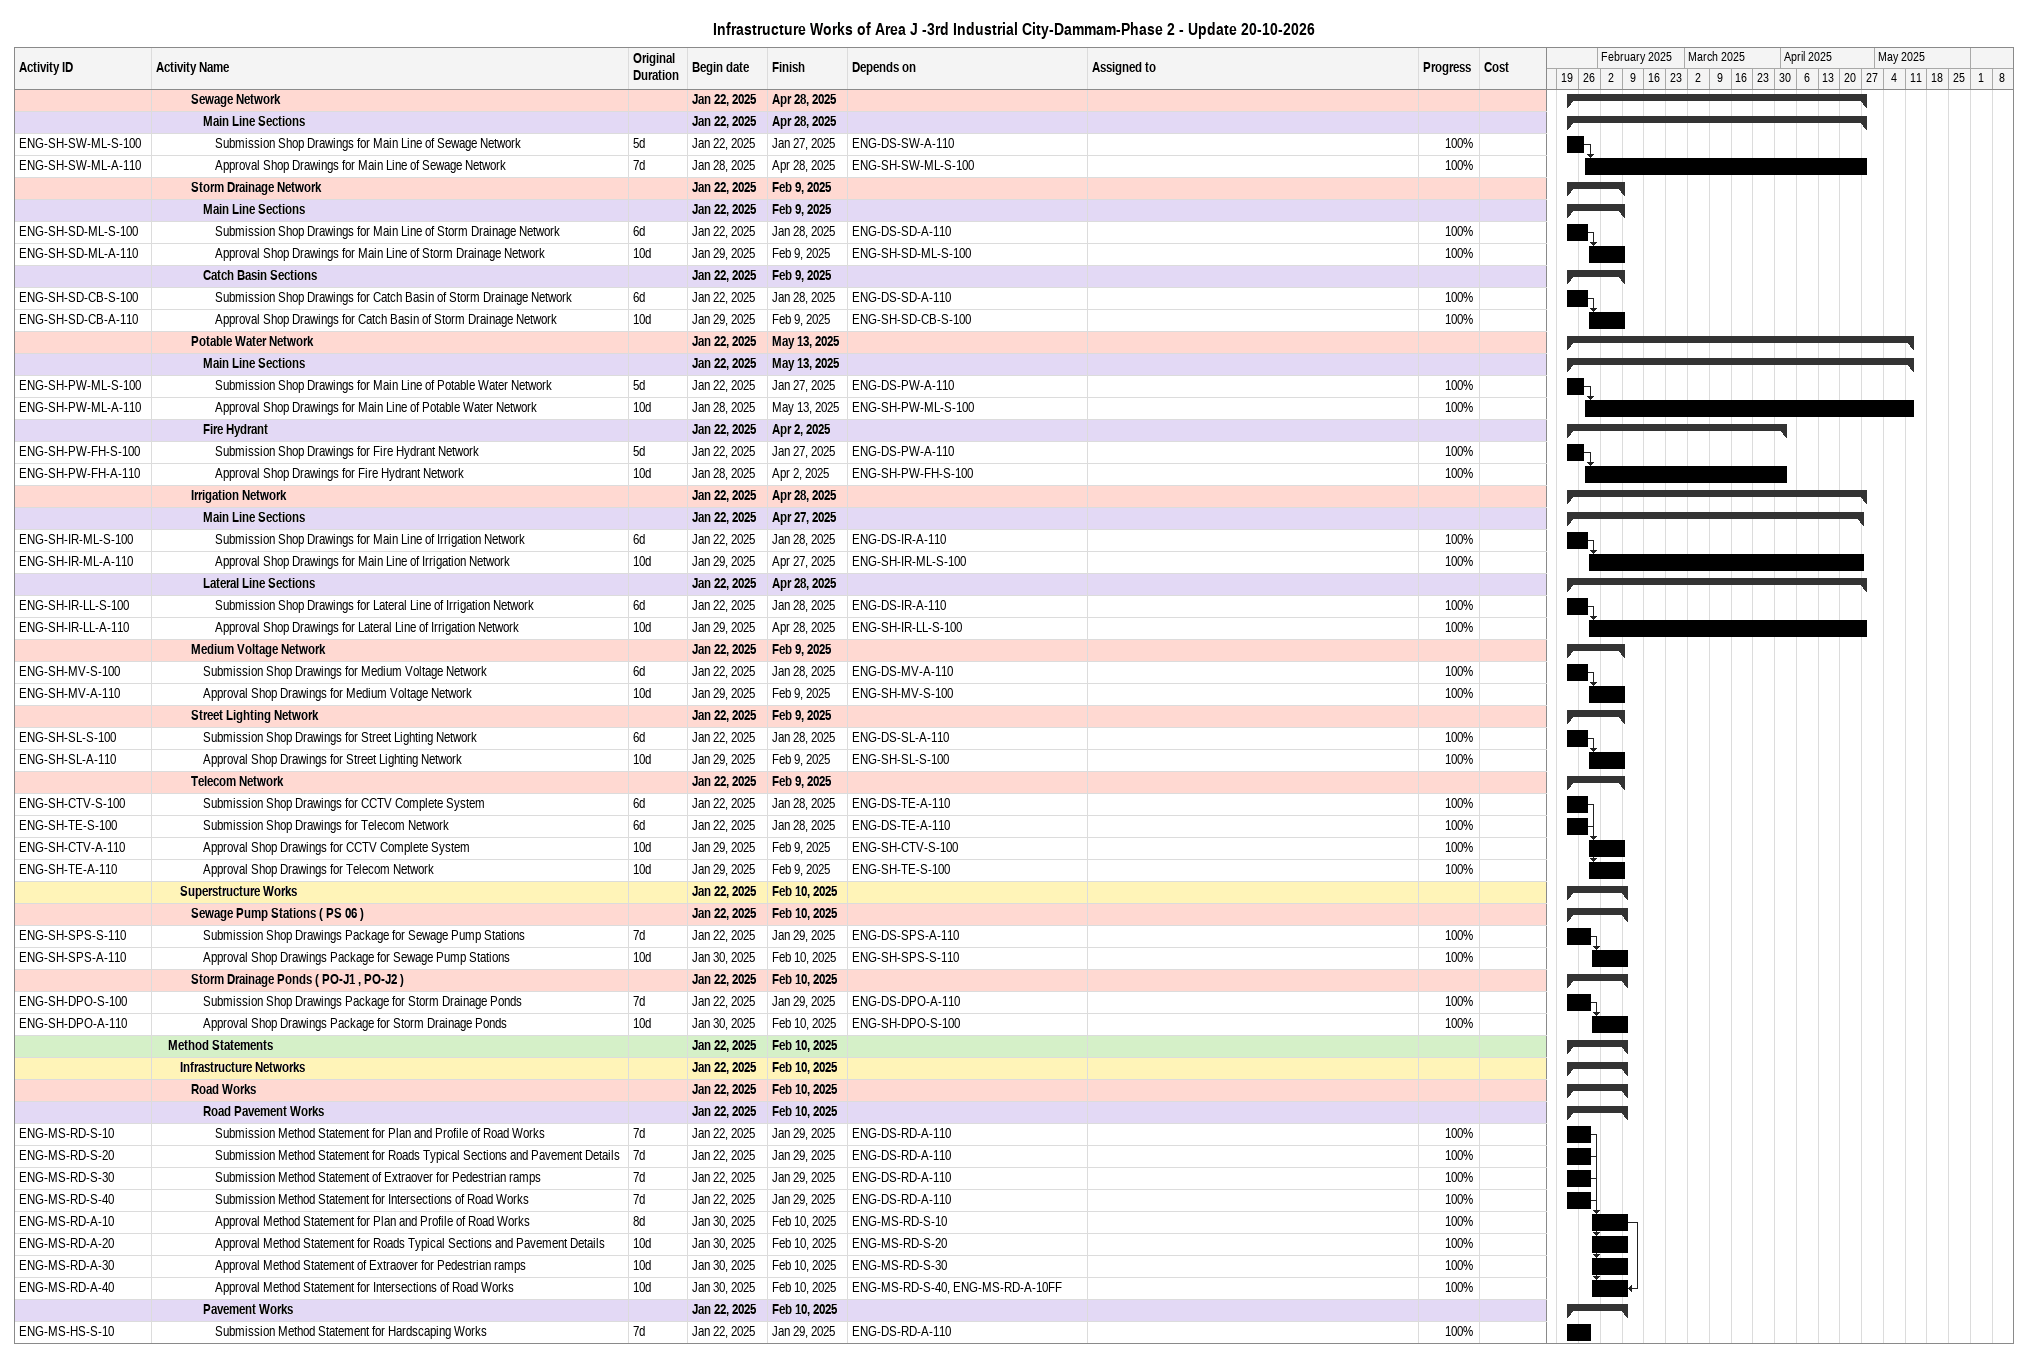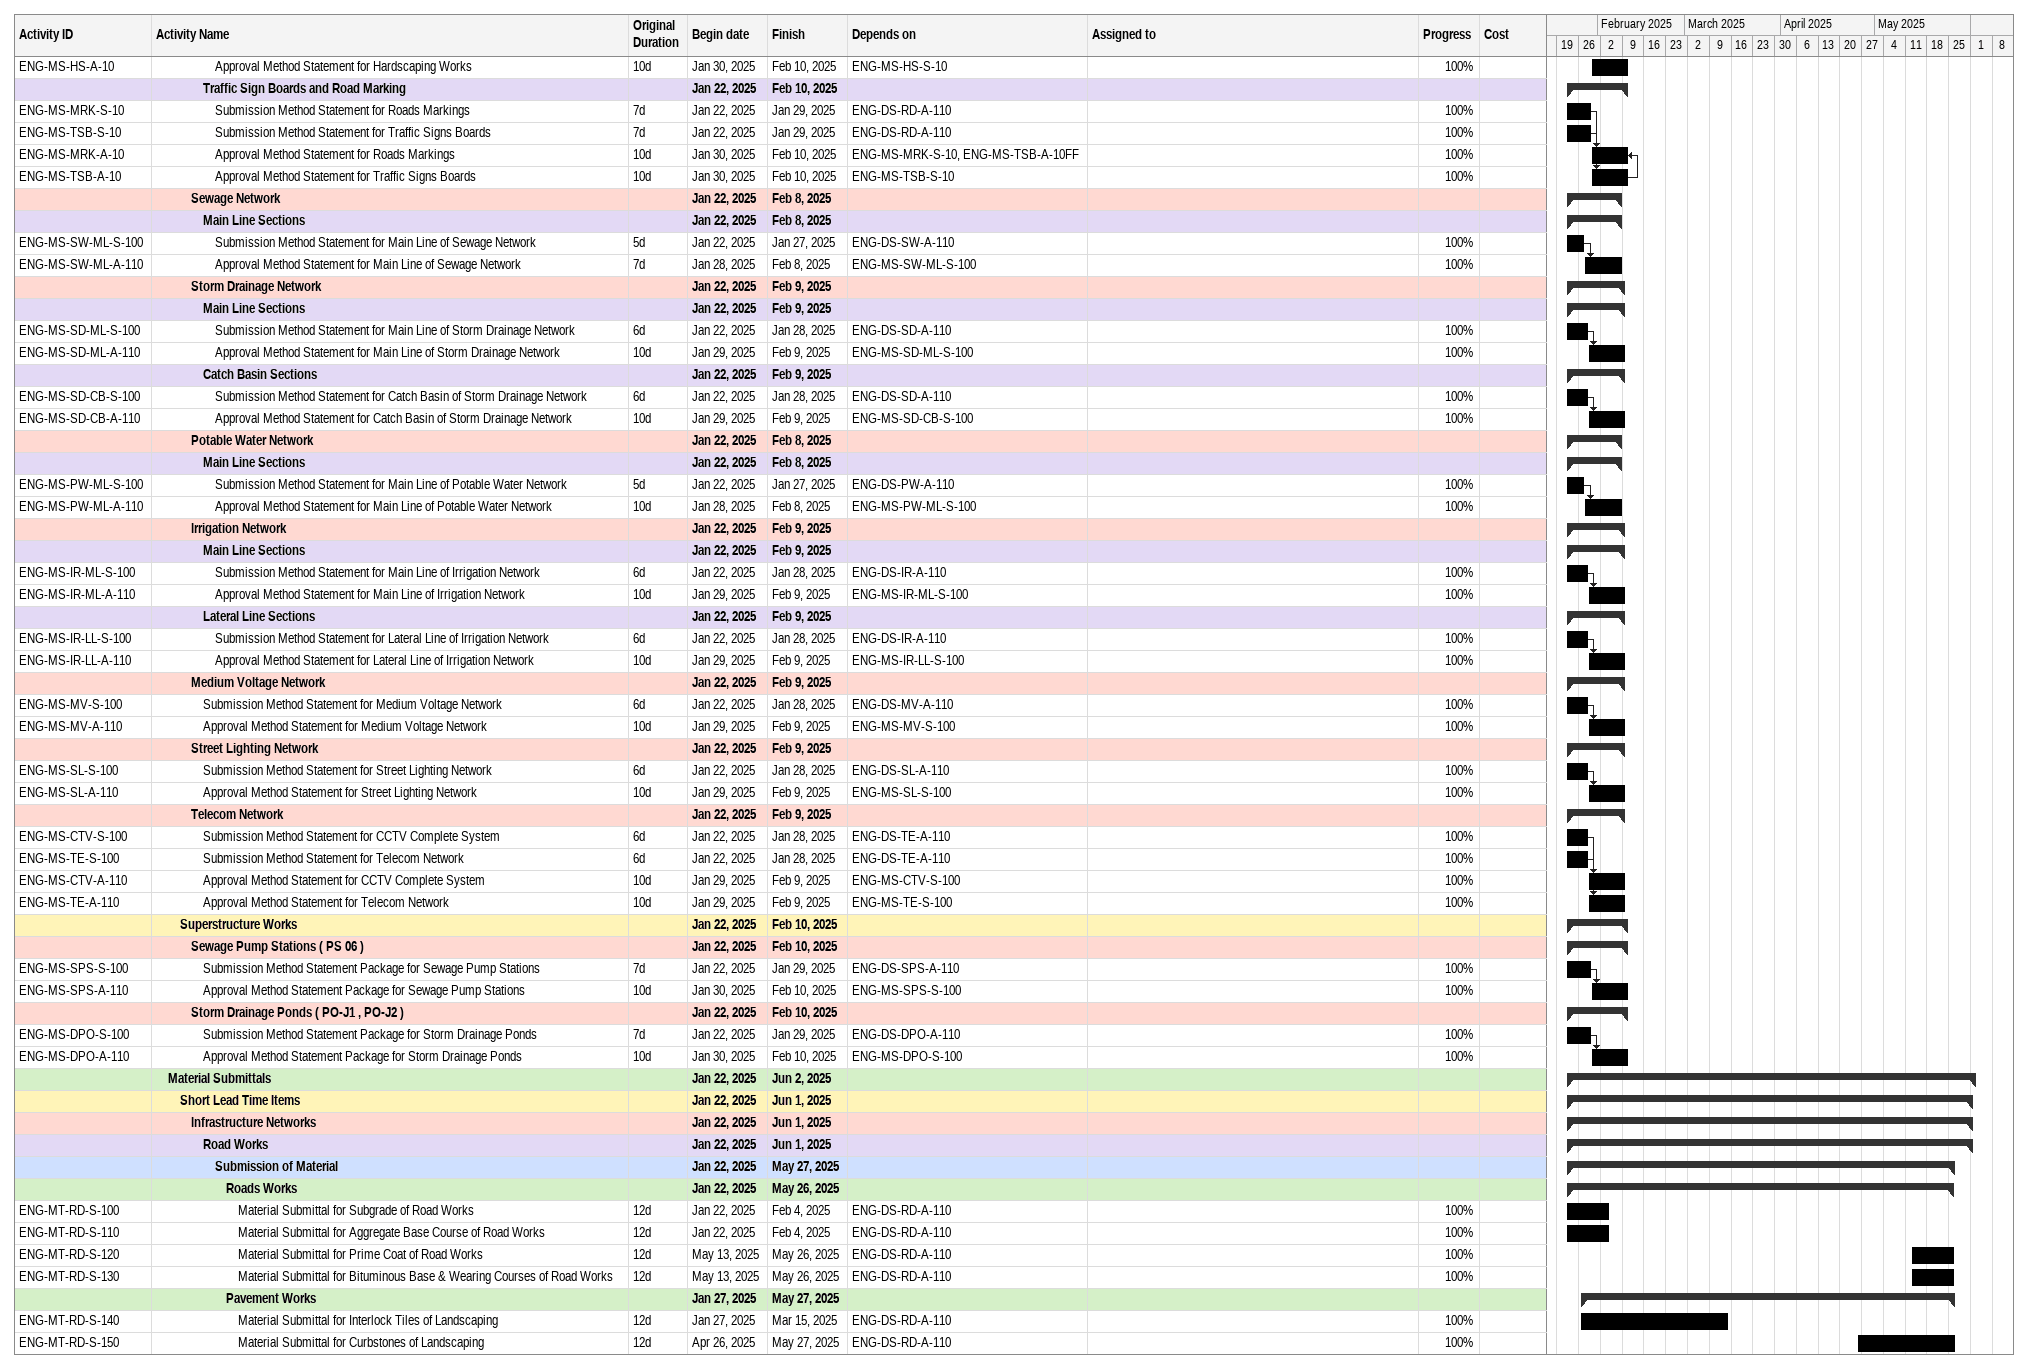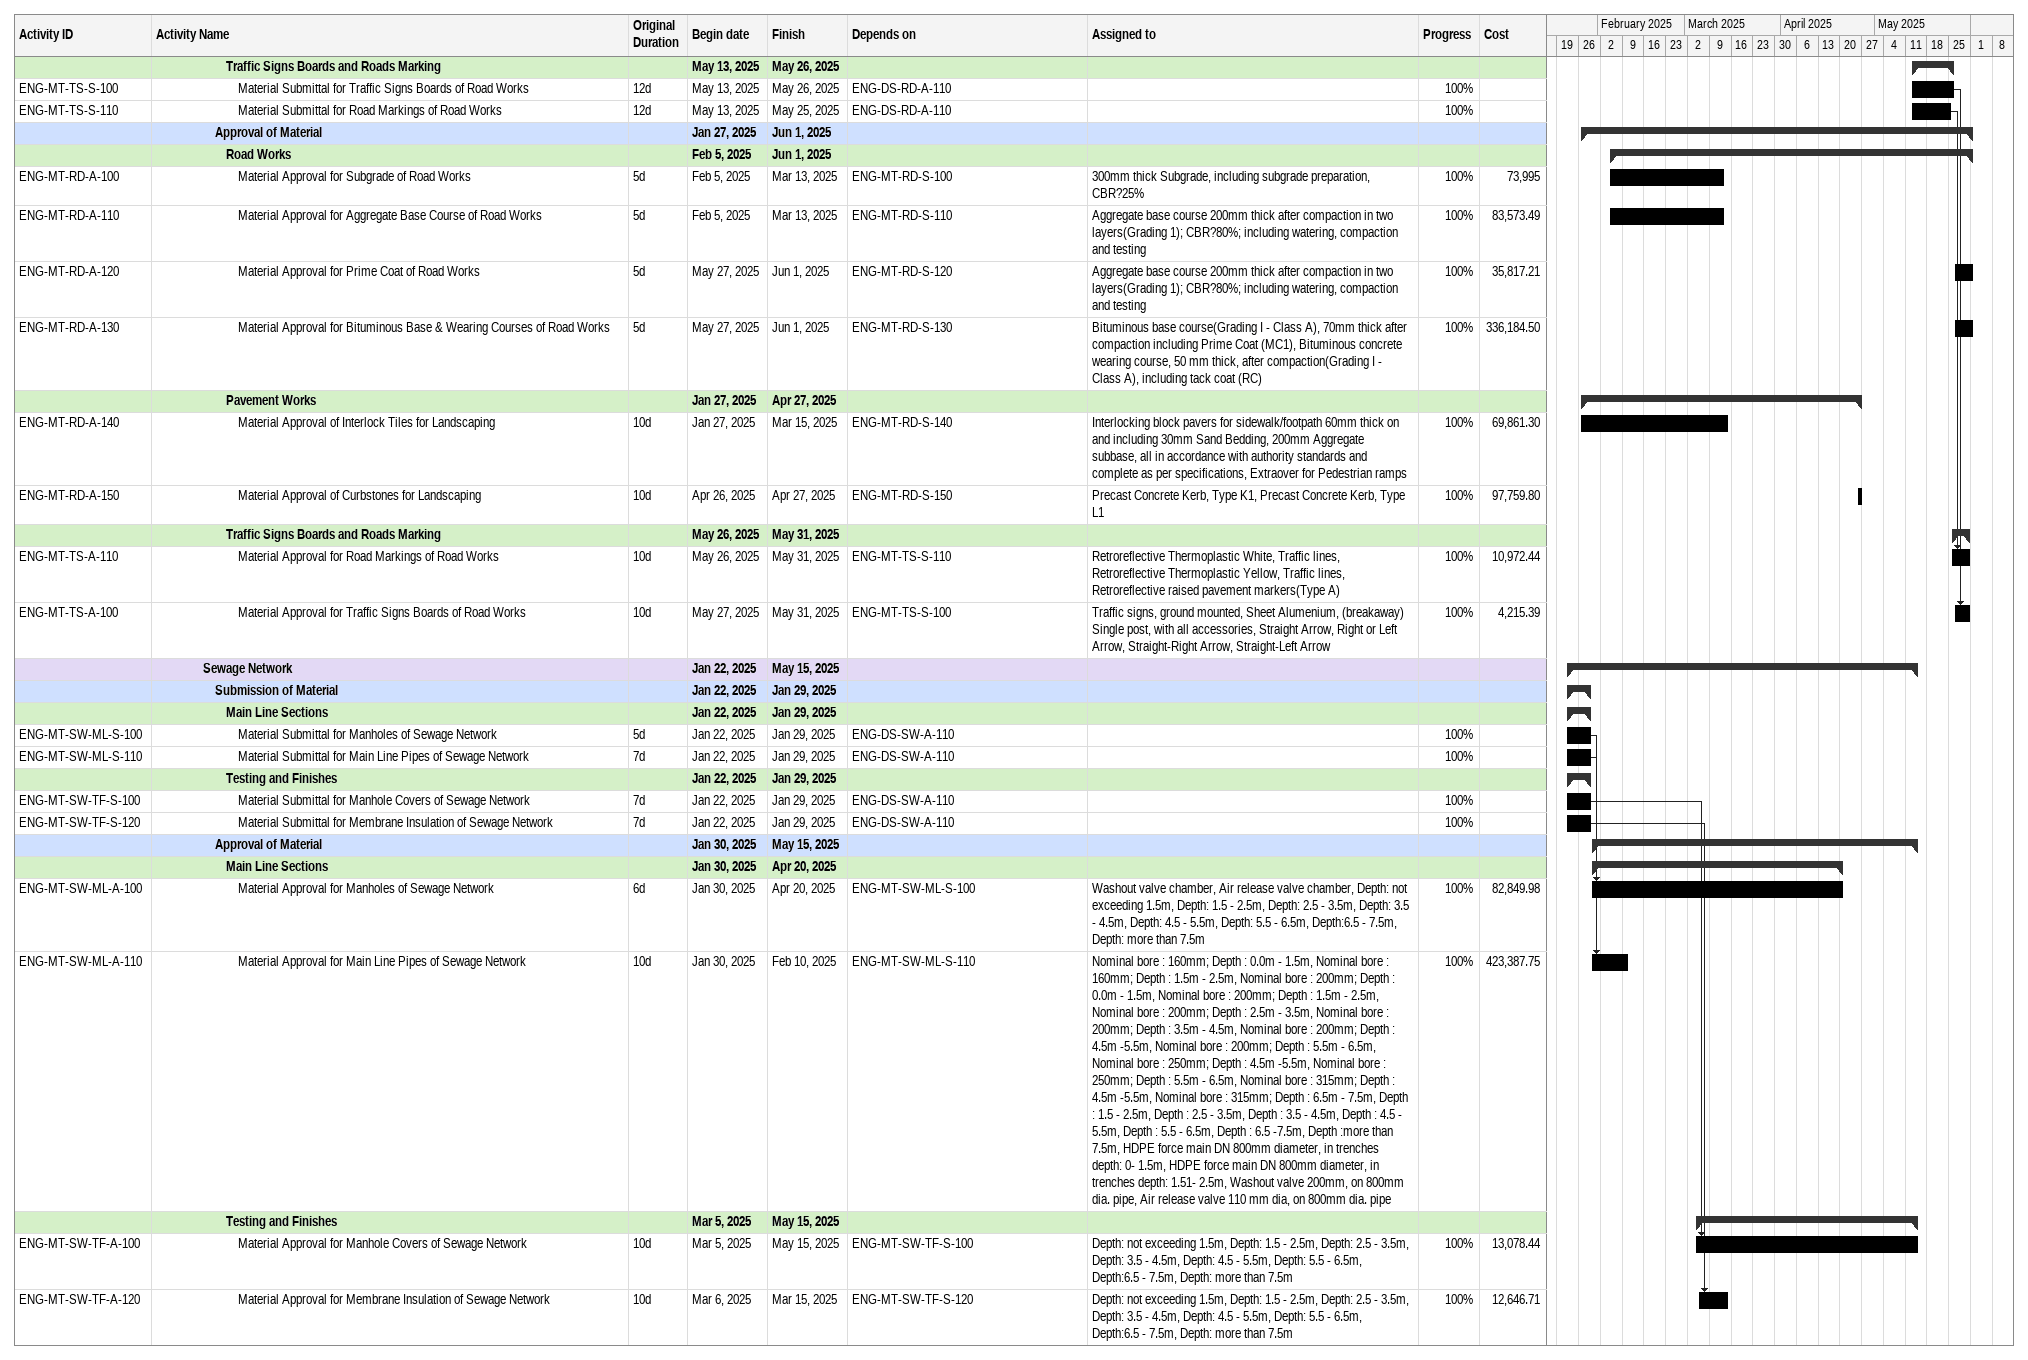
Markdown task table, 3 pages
Infrastructure Works of Area J -3rd Industrial City-Dammam-Phase 2 - Update 20-10-2026

| ID | Level | Task | Original duration | Start | Finish | Predecessors | Resources | % complete | Cost |
|---|---|---|---|---|---|---|---|---|---|
|  | 4 | **Sewage Network** |  | 2025-01-22 | 2025-04-28 |  |  |  |  |
|  | 5 | **Main Line Sections** |  | 2025-01-22 | 2025-04-28 |  |  |  |  |
| ENG-SH-SW-ML-S-100 | 6 | Submission Shop Drawings for Main Line of Sewage Network | 5d | 2025-01-22 | 2025-01-27 | ENG-DS-SW-A-110 |  | 100 |  |
| ENG-SH-SW-ML-A-110 | 6 | Approval Shop Drawings for Main Line of Sewage Network | 7d | 2025-01-28 | 2025-04-28 | ENG-SH-SW-ML-S-100 |  | 100 |  |
|  | 4 | **Storm Drainage Network** |  | 2025-01-22 | 2025-02-09 |  |  |  |  |
|  | 5 | **Main Line Sections** |  | 2025-01-22 | 2025-02-09 |  |  |  |  |
| ENG-SH-SD-ML-S-100 | 6 | Submission Shop Drawings for Main Line of Storm Drainage Network | 6d | 2025-01-22 | 2025-01-28 | ENG-DS-SD-A-110 |  | 100 |  |
| ENG-SH-SD-ML-A-110 | 6 | Approval Shop Drawings for Main Line of Storm Drainage Network | 10d | 2025-01-29 | 2025-02-09 | ENG-SH-SD-ML-S-100 |  | 100 |  |
|  | 5 | **Catch Basin Sections** |  | 2025-01-22 | 2025-02-09 |  |  |  |  |
| ENG-SH-SD-CB-S-100 | 6 | Submission Shop Drawings for Catch Basin of Storm Drainage Network | 6d | 2025-01-22 | 2025-01-28 | ENG-DS-SD-A-110 |  | 100 |  |
| ENG-SH-SD-CB-A-110 | 6 | Approval Shop Drawings for Catch Basin of Storm Drainage Network | 10d | 2025-01-29 | 2025-02-09 | ENG-SH-SD-CB-S-100 |  | 100 |  |
|  | 4 | **Potable Water Network** |  | 2025-01-22 | 2025-05-13 |  |  |  |  |
|  | 5 | **Main Line Sections** |  | 2025-01-22 | 2025-05-13 |  |  |  |  |
| ENG-SH-PW-ML-S-100 | 6 | Submission Shop Drawings for Main Line of Potable Water Network | 5d | 2025-01-22 | 2025-01-27 | ENG-DS-PW-A-110 |  | 100 |  |
| ENG-SH-PW-ML-A-110 | 6 | Approval Shop Drawings for Main Line of Potable Water Network | 10d | 2025-01-28 | 2025-05-13 | ENG-SH-PW-ML-S-100 |  | 100 |  |
|  | 5 | **Fire Hydrant** |  | 2025-01-22 | 2025-04-02 |  |  |  |  |
| ENG-SH-PW-FH-S-100 | 6 | Submission Shop Drawings for Fire Hydrant Network | 5d | 2025-01-22 | 2025-01-27 | ENG-DS-PW-A-110 |  | 100 |  |
| ENG-SH-PW-FH-A-110 | 6 | Approval Shop Drawings for Fire Hydrant Network | 10d | 2025-01-28 | 2025-04-02 | ENG-SH-PW-FH-S-100 |  | 100 |  |
|  | 4 | **Irrigation Network** |  | 2025-01-22 | 2025-04-28 |  |  |  |  |
|  | 5 | **Main Line Sections** |  | 2025-01-22 | 2025-04-27 |  |  |  |  |
| ENG-SH-IR-ML-S-100 | 6 | Submission Shop Drawings for Main Line of Irrigation Network | 6d | 2025-01-22 | 2025-01-28 | ENG-DS-IR-A-110 |  | 100 |  |
| ENG-SH-IR-ML-A-110 | 6 | Approval Shop Drawings for Main Line of Irrigation Network | 10d | 2025-01-29 | 2025-04-27 | ENG-SH-IR-ML-S-100 |  | 100 |  |
|  | 5 | **Lateral Line Sections** |  | 2025-01-22 | 2025-04-28 |  |  |  |  |
| ENG-SH-IR-LL-S-100 | 6 | Submission Shop Drawings for Lateral Line of Irrigation Network | 6d | 2025-01-22 | 2025-01-28 | ENG-DS-IR-A-110 |  | 100 |  |
| ENG-SH-IR-LL-A-110 | 6 | Approval Shop Drawings for Lateral Line of Irrigation Network | 10d | 2025-01-29 | 2025-04-28 | ENG-SH-IR-LL-S-100 |  | 100 |  |
|  | 4 | **Medium Voltage Network** |  | 2025-01-22 | 2025-02-09 |  |  |  |  |
| ENG-SH-MV-S-100 | 5 | Submission Shop Drawings for Medium Voltage Network | 6d | 2025-01-22 | 2025-01-28 | ENG-DS-MV-A-110 |  | 100 |  |
| ENG-SH-MV-A-110 | 5 | Approval Shop Drawings for Medium Voltage Network | 10d | 2025-01-29 | 2025-02-09 | ENG-SH-MV-S-100 |  | 100 |  |
|  | 4 | **Street Lighting Network** |  | 2025-01-22 | 2025-02-09 |  |  |  |  |
| ENG-SH-SL-S-100 | 5 | Submission Shop Drawings for Street Lighting Network | 6d | 2025-01-22 | 2025-01-28 | ENG-DS-SL-A-110 |  | 100 |  |
| ENG-SH-SL-A-110 | 5 | Approval Shop Drawings for Street Lighting Network | 10d | 2025-01-29 | 2025-02-09 | ENG-SH-SL-S-100 |  | 100 |  |
|  | 4 | **Telecom Network** |  | 2025-01-22 | 2025-02-09 |  |  |  |  |
| ENG-SH-CTV-S-100 | 5 | Submission Shop Drawings for CCTV Complete System | 6d | 2025-01-22 | 2025-01-28 | ENG-DS-TE-A-110 |  | 100 |  |
| ENG-SH-TE-S-100 | 5 | Submission Shop Drawings for Telecom Network | 6d | 2025-01-22 | 2025-01-28 | ENG-DS-TE-A-110 |  | 100 |  |
| ENG-SH-CTV-A-110 | 5 | Approval Shop Drawings for CCTV Complete System | 10d | 2025-01-29 | 2025-02-09 | ENG-SH-CTV-S-100 |  | 100 |  |
| ENG-SH-TE-A-110 | 5 | Approval Shop Drawings for Telecom Network | 10d | 2025-01-29 | 2025-02-09 | ENG-SH-TE-S-100 |  | 100 |  |
|  | 3 | **Superstructure Works** |  | 2025-01-22 | 2025-02-10 |  |  |  |  |
|  | 4 | **Sewage Pump Stations ( PS 06 )** |  | 2025-01-22 | 2025-02-10 |  |  |  |  |
| ENG-SH-SPS-S-110 | 5 | Submission Shop Drawings Package for Sewage Pump Stations | 7d | 2025-01-22 | 2025-01-29 | ENG-DS-SPS-A-110 |  | 100 |  |
| ENG-SH-SPS-A-110 | 5 | Approval Shop Drawings Package for Sewage Pump Stations | 10d | 2025-01-30 | 2025-02-10 | ENG-SH-SPS-S-110 |  | 100 |  |
|  | 4 | **Storm Drainage Ponds ( PO-J1 , PO-J2 )** |  | 2025-01-22 | 2025-02-10 |  |  |  |  |
| ENG-SH-DPO-S-100 | 5 | Submission Shop Drawings Package for Storm Drainage Ponds | 7d | 2025-01-22 | 2025-01-29 | ENG-DS-DPO-A-110 |  | 100 |  |
| ENG-SH-DPO-A-110 | 5 | Approval Shop Drawings Package for Storm Drainage Ponds | 10d | 2025-01-30 | 2025-02-10 | ENG-SH-DPO-S-100 |  | 100 |  |
|  | 2 | **Method Statements** |  | 2025-01-22 | 2025-02-10 |  |  |  |  |
|  | 3 | **Infrastructure Networks** |  | 2025-01-22 | 2025-02-10 |  |  |  |  |
|  | 4 | **Road Works** |  | 2025-01-22 | 2025-02-10 |  |  |  |  |
|  | 5 | **Road Pavement Works** |  | 2025-01-22 | 2025-02-10 |  |  |  |  |
| ENG-MS-RD-S-10 | 6 | Submission Method Statement for Plan and Profile of Road Works | 7d | 2025-01-22 | 2025-01-29 | ENG-DS-RD-A-110 |  | 100 |  |
| ENG-MS-RD-S-20 | 6 | Submission Method Statement for Roads Typical Sections and Pavement Details | 7d | 2025-01-22 | 2025-01-29 | ENG-DS-RD-A-110 |  | 100 |  |
| ENG-MS-RD-S-30 | 6 | Submission Method Statement of Extraover for Pedestrian ramps | 7d | 2025-01-22 | 2025-01-29 | ENG-DS-RD-A-110 |  | 100 |  |
| ENG-MS-RD-S-40 | 6 | Submission Method Statement for Intersections of Road Works | 7d | 2025-01-22 | 2025-01-29 | ENG-DS-RD-A-110 |  | 100 |  |
| ENG-MS-RD-A-10 | 6 | Approval Method Statement for Plan and Profile of Road Works | 8d | 2025-01-30 | 2025-02-10 | ENG-MS-RD-S-10 |  | 100 |  |
| ENG-MS-RD-A-20 | 6 | Approval Method Statement for Roads Typical Sections and Pavement Details | 10d | 2025-01-30 | 2025-02-10 | ENG-MS-RD-S-20 |  | 100 |  |
| ENG-MS-RD-A-30 | 6 | Approval Method Statement of Extraover for Pedestrian ramps | 10d | 2025-01-30 | 2025-02-10 | ENG-MS-RD-S-30 |  | 100 |  |
| ENG-MS-RD-A-40 | 6 | Approval Method Statement for Intersections of Road Works | 10d | 2025-01-30 | 2025-02-10 | ENG-MS-RD-S-40, ENG-MS-RD-A-10FF |  | 100 |  |
|  | 5 | **Pavement Works** |  | 2025-01-22 | 2025-02-10 |  |  |  |  |
| ENG-MS-HS-S-10 | 6 | Submission Method Statement for Hardscaping Works | 7d | 2025-01-22 | 2025-01-29 | ENG-DS-RD-A-110 |  | 100 |  |
| ENG-MS-HS-A-10 | 6 | Approval Method Statement for Hardscaping Works | 10d | 2025-01-30 | 2025-02-10 | ENG-MS-HS-S-10 |  | 100 |  |
|  | 5 | **Traffic Sign Boards and Road Marking** |  | 2025-01-22 | 2025-02-10 |  |  |  |  |
| ENG-MS-MRK-S-10 | 6 | Submission Method Statement for Roads Markings | 7d | 2025-01-22 | 2025-01-29 | ENG-DS-RD-A-110 |  | 100 |  |
| ENG-MS-TSB-S-10 | 6 | Submission Method Statement for Traffic Signs Boards | 7d | 2025-01-22 | 2025-01-29 | ENG-DS-RD-A-110 |  | 100 |  |
| ENG-MS-MRK-A-10 | 6 | Approval Method Statement for Roads Markings | 10d | 2025-01-30 | 2025-02-10 | ENG-MS-MRK-S-10, ENG-MS-TSB-A-10FF |  | 100 |  |
| ENG-MS-TSB-A-10 | 6 | Approval Method Statement for Traffic Signs Boards | 10d | 2025-01-30 | 2025-02-10 | ENG-MS-TSB-S-10 |  | 100 |  |
|  | 4 | **Sewage Network** |  | 2025-01-22 | 2025-02-08 |  |  |  |  |
|  | 5 | **Main Line Sections** |  | 2025-01-22 | 2025-02-08 |  |  |  |  |
| ENG-MS-SW-ML-S-100 | 6 | Submission Method Statement for Main Line of Sewage Network | 5d | 2025-01-22 | 2025-01-27 | ENG-DS-SW-A-110 |  | 100 |  |
| ENG-MS-SW-ML-A-110 | 6 | Approval Method Statement for Main Line of Sewage Network | 7d | 2025-01-28 | 2025-02-08 | ENG-MS-SW-ML-S-100 |  | 100 |  |
|  | 4 | **Storm Drainage Network** |  | 2025-01-22 | 2025-02-09 |  |  |  |  |
|  | 5 | **Main Line Sections** |  | 2025-01-22 | 2025-02-09 |  |  |  |  |
| ENG-MS-SD-ML-S-100 | 6 | Submission Method Statement for Main Line of Storm Drainage Network | 6d | 2025-01-22 | 2025-01-28 | ENG-DS-SD-A-110 |  | 100 |  |
| ENG-MS-SD-ML-A-110 | 6 | Approval Method Statement for Main Line of Storm Drainage Network | 10d | 2025-01-29 | 2025-02-09 | ENG-MS-SD-ML-S-100 |  | 100 |  |
|  | 5 | **Catch Basin Sections** |  | 2025-01-22 | 2025-02-09 |  |  |  |  |
| ENG-MS-SD-CB-S-100 | 6 | Submission Method Statement for Catch Basin of Storm Drainage Network | 6d | 2025-01-22 | 2025-01-28 | ENG-DS-SD-A-110 |  | 100 |  |
| ENG-MS-SD-CB-A-110 | 6 | Approval Method Statement for Catch Basin of Storm Drainage Network | 10d | 2025-01-29 | 2025-02-09 | ENG-MS-SD-CB-S-100 |  | 100 |  |
|  | 4 | **Potable Water Network** |  | 2025-01-22 | 2025-02-08 |  |  |  |  |
|  | 5 | **Main Line Sections** |  | 2025-01-22 | 2025-02-08 |  |  |  |  |
| ENG-MS-PW-ML-S-100 | 6 | Submission Method Statement for Main Line of Potable Water Network | 5d | 2025-01-22 | 2025-01-27 | ENG-DS-PW-A-110 |  | 100 |  |
| ENG-MS-PW-ML-A-110 | 6 | Approval Method Statement for Main Line of Potable Water Network | 10d | 2025-01-28 | 2025-02-08 | ENG-MS-PW-ML-S-100 |  | 100 |  |
|  | 4 | **Irrigation Network** |  | 2025-01-22 | 2025-02-09 |  |  |  |  |
|  | 5 | **Main Line Sections** |  | 2025-01-22 | 2025-02-09 |  |  |  |  |
| ENG-MS-IR-ML-S-100 | 6 | Submission Method Statement for Main Line of Irrigation Network | 6d | 2025-01-22 | 2025-01-28 | ENG-DS-IR-A-110 |  | 100 |  |
| ENG-MS-IR-ML-A-110 | 6 | Approval Method Statement for Main Line of Irrigation Network | 10d | 2025-01-29 | 2025-02-09 | ENG-MS-IR-ML-S-100 |  | 100 |  |
|  | 5 | **Lateral Line Sections** |  | 2025-01-22 | 2025-02-09 |  |  |  |  |
| ENG-MS-IR-LL-S-100 | 6 | Submission Method Statement for Lateral Line of Irrigation Network | 6d | 2025-01-22 | 2025-01-28 | ENG-DS-IR-A-110 |  | 100 |  |
| ENG-MS-IR-LL-A-110 | 6 | Approval Method Statement for Lateral Line of Irrigation Network | 10d | 2025-01-29 | 2025-02-09 | ENG-MS-IR-LL-S-100 |  | 100 |  |
|  | 4 | **Medium Voltage Network** |  | 2025-01-22 | 2025-02-09 |  |  |  |  |
| ENG-MS-MV-S-100 | 5 | Submission Method Statement for Medium Voltage Network | 6d | 2025-01-22 | 2025-01-28 | ENG-DS-MV-A-110 |  | 100 |  |
| ENG-MS-MV-A-110 | 5 | Approval Method Statement for Medium Voltage Network | 10d | 2025-01-29 | 2025-02-09 | ENG-MS-MV-S-100 |  | 100 |  |
|  | 4 | **Street Lighting Network** |  | 2025-01-22 | 2025-02-09 |  |  |  |  |
| ENG-MS-SL-S-100 | 5 | Submission Method Statement for Street Lighting Network | 6d | 2025-01-22 | 2025-01-28 | ENG-DS-SL-A-110 |  | 100 |  |
| ENG-MS-SL-A-110 | 5 | Approval Method Statement for Street Lighting Network | 10d | 2025-01-29 | 2025-02-09 | ENG-MS-SL-S-100 |  | 100 |  |
|  | 4 | **Telecom Network** |  | 2025-01-22 | 2025-02-09 |  |  |  |  |
| ENG-MS-CTV-S-100 | 5 | Submission Method Statement for CCTV Complete System | 6d | 2025-01-22 | 2025-01-28 | ENG-DS-TE-A-110 |  | 100 |  |
| ENG-MS-TE-S-100 | 5 | Submission Method Statement for Telecom Network | 6d | 2025-01-22 | 2025-01-28 | ENG-DS-TE-A-110 |  | 100 |  |
| ENG-MS-CTV-A-110 | 5 | Approval Method Statement for CCTV Complete System | 10d | 2025-01-29 | 2025-02-09 | ENG-MS-CTV-S-100 |  | 100 |  |
| ENG-MS-TE-A-110 | 5 | Approval Method Statement for Telecom Network | 10d | 2025-01-29 | 2025-02-09 | ENG-MS-TE-S-100 |  | 100 |  |
|  | 3 | **Superstructure Works** |  | 2025-01-22 | 2025-02-10 |  |  |  |  |
|  | 4 | **Sewage Pump Stations ( PS 06 )** |  | 2025-01-22 | 2025-02-10 |  |  |  |  |
| ENG-MS-SPS-S-100 | 5 | Submission Method Statement Package for Sewage Pump Stations | 7d | 2025-01-22 | 2025-01-29 | ENG-DS-SPS-A-110 |  | 100 |  |
| ENG-MS-SPS-A-110 | 5 | Approval Method Statement Package for Sewage Pump Stations | 10d | 2025-01-30 | 2025-02-10 | ENG-MS-SPS-S-100 |  | 100 |  |
|  | 4 | **Storm Drainage Ponds ( PO-J1 , PO-J2 )** |  | 2025-01-22 | 2025-02-10 |  |  |  |  |
| ENG-MS-DPO-S-100 | 5 | Submission Method Statement Package for Storm Drainage Ponds | 7d | 2025-01-22 | 2025-01-29 | ENG-DS-DPO-A-110 |  | 100 |  |
| ENG-MS-DPO-A-110 | 5 | Approval Method Statement Package for Storm Drainage Ponds | 10d | 2025-01-30 | 2025-02-10 | ENG-MS-DPO-S-100 |  | 100 |  |
|  | 2 | **Material Submittals** |  | 2025-01-22 | 2025-06-02 |  |  |  |  |
|  | 3 | **Short Lead Time Items** |  | 2025-01-22 | 2025-06-01 |  |  |  |  |
|  | 4 | **Infrastructure Networks** |  | 2025-01-22 | 2025-06-01 |  |  |  |  |
|  | 5 | **Road Works** |  | 2025-01-22 | 2025-06-01 |  |  |  |  |
|  | 6 | **Submission of Material** |  | 2025-01-22 | 2025-05-27 |  |  |  |  |
|  | 7 | **Roads Works** |  | 2025-01-22 | 2025-05-26 |  |  |  |  |
| ENG-MT-RD-S-100 | 8 | Material Submittal for Subgrade of Road Works | 12d | 2025-01-22 | 2025-02-04 | ENG-DS-RD-A-110 |  | 100 |  |
| ENG-MT-RD-S-110 | 8 | Material Submittal for Aggregate Base Course of Road Works | 12d | 2025-01-22 | 2025-02-04 | ENG-DS-RD-A-110 |  | 100 |  |
| ENG-MT-RD-S-120 | 8 | Material Submittal for Prime Coat of Road Works | 12d | 2025-05-13 | 2025-05-26 | ENG-DS-RD-A-110 |  | 100 |  |
| ENG-MT-RD-S-130 | 8 | Material Submittal for Bituminous Base & Wearing Courses of Road Works | 12d | 2025-05-13 | 2025-05-26 | ENG-DS-RD-A-110 |  | 100 |  |
|  | 7 | **Pavement Works** |  | 2025-01-27 | 2025-05-27 |  |  |  |  |
| ENG-MT-RD-S-140 | 8 | Material Submittal for Interlock Tiles of Landscaping | 12d | 2025-01-27 | 2025-03-15 | ENG-DS-RD-A-110 |  | 100 |  |
| ENG-MT-RD-S-150 | 8 | Material Submittal for Curbstones of Landscaping | 12d | 2025-04-26 | 2025-05-27 | ENG-DS-RD-A-110 |  | 100 |  |
|  | 7 | **Traffic Signs Boards and Roads Marking** |  | 2025-05-13 | 2025-05-26 |  |  |  |  |
| ENG-MT-TS-S-100 | 8 | Material Submittal for Traffic Signs Boards of Road Works | 12d | 2025-05-13 | 2025-05-26 | ENG-DS-RD-A-110 |  | 100 |  |
| ENG-MT-TS-S-110 | 8 | Material Submittal for Road Markings of Road Works | 12d | 2025-05-13 | 2025-05-25 | ENG-DS-RD-A-110 |  | 100 |  |
|  | 6 | **Approval of Material** |  | 2025-01-27 | 2025-06-01 |  |  |  |  |
|  | 7 | **Road Works** |  | 2025-02-05 | 2025-06-01 |  |  |  |  |
| ENG-MT-RD-A-100 | 8 | Material Approval for Subgrade of Road Works | 5d | 2025-02-05 | 2025-03-13 | ENG-MT-RD-S-100 | 300mm thick Subgrade, including subgrade preparation, CBR?25% | 100 | 73995 |
| ENG-MT-RD-A-110 | 8 | Material Approval for Aggregate Base Course of Road Works | 5d | 2025-02-05 | 2025-03-13 | ENG-MT-RD-S-110 | Aggregate base course 200mm thick after compaction in two layers(Grading 1); CBR?80%; including watering, compaction and testing | 100 | 83573.49 |
| ENG-MT-RD-A-120 | 8 | Material Approval for Prime Coat of Road Works | 5d | 2025-05-27 | 2025-06-01 | ENG-MT-RD-S-120 | Aggregate base course 200mm thick after compaction in two layers(Grading 1); CBR?80%; including watering, compaction and testing | 100 | 35817.21 |
| ENG-MT-RD-A-130 | 8 | Material Approval for Bituminous Base & Wearing Courses of Road Works | 5d | 2025-05-27 | 2025-06-01 | ENG-MT-RD-S-130 | Bituminous base course(Grading I - Class A), 70mm thick after compaction including Prime Coat (MC1), Bituminous concrete wearing course, 50 mm thick, after compaction(Grading I - Class A), including tack coat (RC) | 100 | 336184.50 |
|  | 7 | **Pavement Works** |  | 2025-01-27 | 2025-04-27 |  |  |  |  |
| ENG-MT-RD-A-140 | 8 | Material Approval of Interlock Tiles for Landscaping | 10d | 2025-01-27 | 2025-03-15 | ENG-MT-RD-S-140 | Interlocking block pavers for sidewalk/footpath 60mm thick on and including 30mm Sand Bedding, 200mm Aggregate subbase, all in accordance with authority standards and complete as per specifications, Extraover for Pedestrian ramps | 100 | 69861.30 |
| ENG-MT-RD-A-150 | 8 | Material Approval of Curbstones for Landscaping | 10d | 2025-04-26 | 2025-04-27 | ENG-MT-RD-S-150 | Precast Concrete Kerb, Type K1, Precast Concrete Kerb, Type L1 | 100 | 97759.80 |
|  | 7 | **Traffic Signs Boards and Roads Marking** |  | 2025-05-26 | 2025-05-31 |  |  |  |  |
| ENG-MT-TS-A-110 | 8 | Material Approval for Road Markings of Road Works | 10d | 2025-05-26 | 2025-05-31 | ENG-MT-TS-S-110 | Retroreflective Thermoplastic White, Traffic lines, Retroreflective Thermoplastic Yellow, Traffic lines, Retroreflective raised pavement markers(Type A) | 100 | 10972.44 |
| ENG-MT-TS-A-100 | 8 | Material Approval for Traffic Signs Boards of Road Works | 10d | 2025-05-27 | 2025-05-31 | ENG-MT-TS-S-100 | Traffic signs, ground mounted, Sheet Alumenium, (breakaway) Single post, with all accessories, Straight Arrow, Right or Left Arrow, Straight-Right Arrow, Straight-Left Arrow | 100 | 4215.39 |
|  | 5 | **Sewage Network** |  | 2025-01-22 | 2025-05-15 |  |  |  |  |
|  | 6 | **Submission of Material** |  | 2025-01-22 | 2025-01-29 |  |  |  |  |
|  | 7 | **Main Line Sections** |  | 2025-01-22 | 2025-01-29 |  |  |  |  |
| ENG-MT-SW-ML-S-100 | 8 | Material Submittal for Manholes of Sewage Network | 5d | 2025-01-22 | 2025-01-29 | ENG-DS-SW-A-110 |  | 100 |  |
| ENG-MT-SW-ML-S-110 | 8 | Material Submittal for Main Line Pipes of Sewage Network | 7d | 2025-01-22 | 2025-01-29 | ENG-DS-SW-A-110 |  | 100 |  |
|  | 7 | **Testing and Finishes** |  | 2025-01-22 | 2025-01-29 |  |  |  |  |
| ENG-MT-SW-TF-S-100 | 8 | Material Submittal for Manhole Covers of Sewage Network | 7d | 2025-01-22 | 2025-01-29 | ENG-DS-SW-A-110 |  | 100 |  |
| ENG-MT-SW-TF-S-120 | 8 | Material Submittal for Membrane Insulation of Sewage Network | 7d | 2025-01-22 | 2025-01-29 | ENG-DS-SW-A-110 |  | 100 |  |
|  | 6 | **Approval of Material** |  | 2025-01-30 | 2025-05-15 |  |  |  |  |
|  | 7 | **Main Line Sections** |  | 2025-01-30 | 2025-04-20 |  |  |  |  |
| ENG-MT-SW-ML-A-100 | 8 | Material Approval for Manholes of Sewage Network | 6d | 2025-01-30 | 2025-04-20 | ENG-MT-SW-ML-S-100 | Washout valve chamber, Air release valve chamber, Depth: not exceeding 1.5m, Depth: 1.5 - 2.5m, Depth: 2.5 - 3.5m, Depth: 3.5 - 4.5m, Depth: 4.5 - 5.5m, Depth: 5.5 - 6.5m, Depth:6.5 - 7.5m, Depth: more than 7.5m | 100 | 82849.98 |
| ENG-MT-SW-ML-A-110 | 8 | Material Approval for Main Line Pipes of Sewage Network | 10d | 2025-01-30 | 2025-02-10 | ENG-MT-SW-ML-S-110 | Nominal bore : 160mm; Depth : 0.0m - 1.5m, Nominal bore : 160mm; Depth : 1.5m - 2.5m, Nominal bore : 200mm; Depth : 0.0m - 1.5m, Nominal bore : 200mm; Depth : 1.5m - 2.5m, Nominal bore : 200mm; Depth : 2.5m - 3.5m, Nominal bore : 200mm; Depth : 3.5m - 4.5m, Nominal bore : 200mm; Depth : 4.5m -5.5m, Nominal bore : 200mm; Depth : 5.5m - 6.5m, Nominal bore : 250mm; Depth : 4.5m -5.5m, Nominal bore : 250mm; Depth : 5.5m - 6.5m, Nominal bore : 315mm; Depth : 4.5m -5.5m, Nominal bore : 315mm; Depth : 6.5m - 7.5m, Depth : 1.5 - 2.5m, Depth : 2.5 - 3.5m, Depth : 3.5 - 4.5m, Depth : 4.5 - 5.5m, Depth : 5.5 - 6.5m, Depth : 6.5 -7.5m, Depth :more than 7.5m, HDPE force main DN 800mm diameter, in trenches depth: 0- 1.5m, HDPE force main DN 800mm diameter, in trenches depth: 1.51- 2.5m, Washout valve 200mm, on 800mm dia. pipe, Air release valve 110 mm dia, on 800mm dia. pipe | 100 | 423387.75 |
|  | 7 | **Testing and Finishes** |  | 2025-03-05 | 2025-05-15 |  |  |  |  |
| ENG-MT-SW-TF-A-100 | 8 | Material Approval for Manhole Covers of Sewage Network | 10d | 2025-03-05 | 2025-05-15 | ENG-MT-SW-TF-S-100 | Depth: not exceeding 1.5m, Depth: 1.5 - 2.5m, Depth: 2.5 - 3.5m, Depth: 3.5 - 4.5m, Depth: 4.5 - 5.5m, Depth: 5.5 - 6.5m, Depth:6.5 - 7.5m, Depth: more than 7.5m | 100 | 13078.44 |
| ENG-MT-SW-TF-A-120 | 8 | Material Approval for Membrane Insulation of Sewage Network | 10d | 2025-03-06 | 2025-03-15 | ENG-MT-SW-TF-S-120 | Depth: not exceeding 1.5m, Depth: 1.5 - 2.5m, Depth: 2.5 - 3.5m, Depth: 3.5 - 4.5m, Depth: 4.5 - 5.5m, Depth: 5.5 - 6.5m, Depth:6.5 - 7.5m, Depth: more than 7.5m | 100 | 12646.71 |
